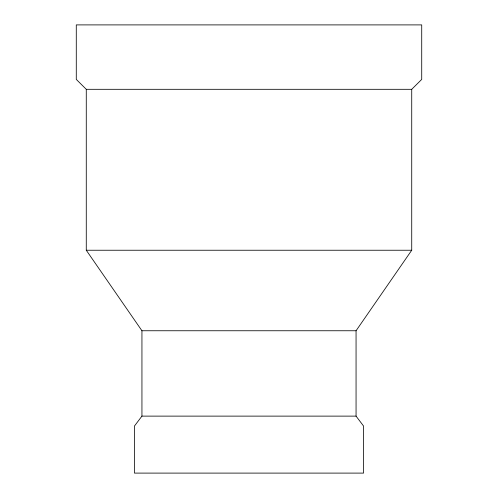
<?xml version="1.0" encoding="UTF-8"?>
<svg xmlns="http://www.w3.org/2000/svg" width="498" height="498" viewBox="0 0 498 498"><rect width="100%" height="100%" fill="white"/><g stroke="black" fill="none" stroke-linecap="round" stroke-linejoin="round"><path stroke-width="0.75" d="M411.728 89.31L411.728 250.239L356.058 330.753L356.058 416.123L363.552 426.033L363.552 473.1L134.448 473.1L134.448 426.033L141.942 416.123L141.942 330.753L86.272 250.239L86.272 89.31L76.281 79.4L76.281 24.9L421.719 24.9L421.719 79.4L411.728 89.31L86.272 89.31M86.272 250.239L411.728 250.239M141.942 330.753L356.058 330.753M141.942 416.123L356.058 416.123"/></g></svg>
